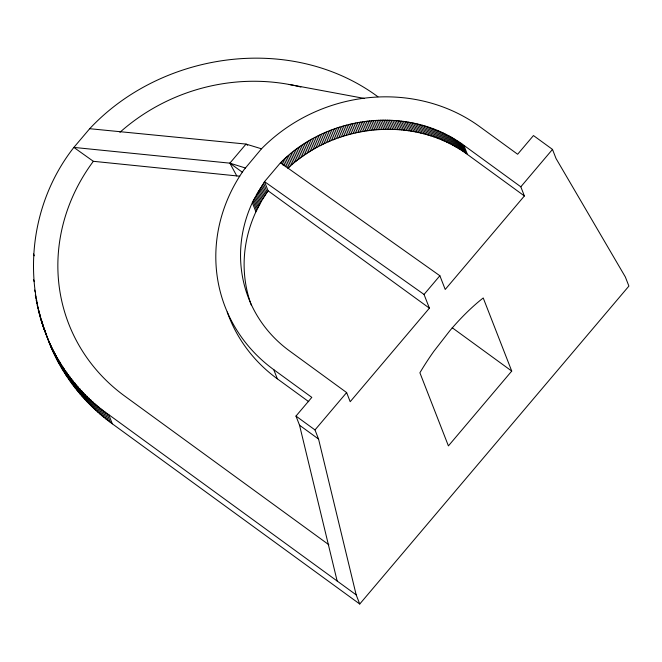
<?xml version="1.0" encoding="UTF-8"?>
<svg xmlns="http://www.w3.org/2000/svg" width="662" height="662" viewBox="0 0 662 662"><rect width="100%" height="100%" fill="white"/><g stroke="black" fill="none" stroke-linecap="round" stroke-linejoin="round"><path stroke-width="0.99" d="M377.919 96.76C291.462 32.86 161.785 51.57 89.693 128.709L73.863 147.411C10.087 228.771 22.02 354.393 108.767 414.685L356.181 594.873L359.747 604.017L628.9 286.083L625.333 276.939L556.047 158.541L552.489 149.405L533.464 135.553L517.634 154.254L479.586 126.55A162.529 149.496 -21.3 0 0 280.473 132.168L278.793 133.451A162.529 149.496 -21.3 0 0 261.482 148.801L244.129 169.563A162.529 149.496 -21.3 0 0 273.762 369.669L277.328 378.813L308.757 401.702M280.456 162.819L439.874 275.748L445.22 289.459L524.387 195.952L520.82 186.808L463.88 145.334C409.298 104.902 327.318 115.064 280.456 162.819L264.527 181.645L253.836 199.576L252.346 202.696L255.904 211.832A137.555 126.525 -21.3 0 0 251.32 305.141M255.904 211.832L261.498 201.074L268.085 190.788L264.527 181.645L424.044 294.449L429.39 308.161L350.198 401.702L346.631 392.566L289.658 351.017A137.555 126.525 -21.3 0 1 252.321 202.688M239.76 176.216L93.342 161.305L73.863 147.411L229.88 163.158L246.024 144.084L261.482 148.801M337.157 581.021L299.538 425.219L295.98 416.075L311.81 397.374L273.762 369.669M424.044 294.449L439.874 275.748M356.181 594.873L318.563 439.072L314.996 429.936L346.631 392.566M520.82 186.808L552.489 149.405M511.734 371.084L448.406 445.89L419.898 372.772A106.268 35.922 -53.9 0 1 433.908 351.232L449.779 330.801A106.268 35.922 -53.9 0 1 483.227 297.966L511.734 371.084L452.187 327.715M524.387 195.952L467.446 154.478C414.362 115.18 335.162 123.595 287.879 168.28L284.312 159.137M89.693 128.709L246.024 144.084L247.679 145.292M289.228 84.479L364.183 98.406M236.781 175.951L229.88 163.158L245.544 168.032M268.085 190.788L429.39 308.161M229.88 163.158L242.284 172.194M295.98 416.075L314.996 429.936M299.538 425.219L318.563 439.072M328.832 544.727L124.721 396.075A187.536 172.501 -21.3 0 1 93.342 161.305M45.57 332.514C57.346 369.048 81.302 401.329 112.333 423.829L359.747 604.017M463.88 145.334L467.446 154.478M462.374 144.258L465.94 153.402M460.984 143.29L464.55 152.425M459.577 142.338L463.143 151.474M458.162 141.403L461.72 150.539M456.722 140.485L460.289 149.629M455.274 139.591L458.84 148.727M453.818 138.706L457.376 147.849M452.345 137.845L455.903 146.989M450.855 137.009L454.413 146.145M449.357 136.182L452.916 145.326M447.843 135.379L451.401 144.523M446.312 134.593L449.879 143.737M444.781 133.832L448.339 142.967M443.234 133.087L446.792 142.222M441.67 132.359L445.236 141.502M440.098 131.655L443.664 140.791M438.517 130.968L442.084 140.112M436.928 130.306L440.487 139.442M435.323 129.661L438.889 138.797M433.709 129.032L437.276 138.176M432.087 128.428L435.646 137.564M430.457 127.84L434.015 136.984M428.811 127.278L432.377 136.422M427.164 126.74L430.722 135.875M425.501 126.219L429.067 135.354M423.837 125.714L427.395 134.858M422.157 125.234L425.724 134.369M420.478 124.77L424.044 133.914M418.789 124.34L422.348 133.476M417.085 123.918L420.651 133.062M415.38 123.521L418.947 132.665M413.676 123.149L417.234 132.292M411.954 122.801L415.521 131.937M410.233 122.462L413.791 131.606M408.504 122.156L412.062 131.299M406.766 121.866L410.332 131.01M405.028 121.601L408.586 130.745M403.282 121.353L406.84 130.497M401.528 121.129L405.094 130.273M399.774 120.931L403.34 130.075M398.019 120.749L401.586 129.893M396.257 120.592L399.823 129.735M394.494 120.459L398.052 129.595M392.723 120.343L396.29 129.487M390.952 120.252L394.519 129.388M389.182 120.178L392.748 129.322M387.402 120.136L390.969 129.272M385.632 120.103L389.19 129.247M383.852 120.103L387.411 129.239M382.073 120.12L385.632 129.264M380.286 120.161L383.852 129.297M378.507 120.219L382.073 129.363M376.728 120.302L380.286 129.446M374.94 120.41L378.507 129.545M373.161 120.534L376.728 129.678M371.382 120.683L374.949 129.826M369.603 120.856L373.161 129.992M367.824 121.047L371.39 130.191M366.045 121.262L369.611 130.406M364.274 121.494L367.832 130.637M362.495 121.758L366.061 130.894M360.724 122.031L364.29 131.175M358.961 122.338L362.519 131.473M357.19 122.66L360.757 131.796M355.428 123L358.994 132.143M353.673 123.364L357.24 132.508M351.919 123.753L355.486 132.897M350.165 124.158L353.731 133.302M348.427 124.588L351.985 133.732M346.681 125.044L350.248 134.179M344.952 125.515L348.51 134.651M343.214 126.003L346.78 135.147M341.493 126.516L345.059 135.66M339.772 127.054L343.338 136.19M338.067 127.609L341.625 136.753M336.362 128.188L339.92 137.324M334.658 128.784L338.224 137.919M332.969 129.396L336.536 138.54M331.281 130.033L334.848 139.177M329.61 130.695L333.176 139.831M327.938 131.366L331.505 140.51M326.283 132.069L329.841 141.205M324.628 132.781L328.195 141.925M322.99 133.517L326.556 142.661M321.36 134.278L324.918 143.414M319.729 135.056L323.296 144.192M318.116 135.851L321.682 144.986M316.519 136.662L320.077 145.805M314.922 137.497L318.488 146.641M313.341 138.35L316.908 147.494M311.769 139.219L315.335 148.362M310.205 140.112L313.771 149.256M308.658 141.023L312.224 150.158M307.118 141.949L310.685 151.085M305.596 142.893L309.162 152.037M304.081 143.861L307.648 152.996M302.584 144.837L306.142 153.981M301.094 145.839L304.652 154.974M299.621 146.856L303.179 155.992M298.157 147.891L301.723 157.026M296.708 148.942L300.267 158.077M295.269 150.009L298.835 159.145M293.854 151.093L297.412 160.229M292.447 152.194L296.005 161.329M291.048 153.311L294.615 162.455M289.675 154.445L293.241 163.588M288.309 155.595L291.876 164.739M286.96 156.762L290.527 165.897M285.628 157.945L289.195 167.081M283.013 160.353L285.504 166.75M281.731 161.578L283.154 165.235M263.526 183.084L267.084 192.22M262.541 184.532L266.107 193.668M261.581 185.989L265.148 195.133M260.638 187.462L264.204 196.606M259.719 188.943L263.286 198.079M258.817 190.433L262.384 199.576M257.94 191.93L261.498 201.074M257.071 193.445L260.638 202.589M256.235 194.967L259.802 204.103M255.416 196.49L258.974 205.634M254.613 198.029L258.18 207.173M253.836 199.576L257.402 208.72M253.083 201.132L256.641 210.276M108.767 414.685L112.333 423.829M106.789 413.229L110.347 422.364M104.704 411.64L108.27 420.784M102.651 410.035L106.21 419.17M100.616 408.396L104.174 417.54M98.605 406.741L102.171 415.877M96.619 405.053L100.185 414.189M94.658 403.34L98.224 412.476M92.73 401.602L96.288 410.738M90.818 399.84L94.385 408.975M33.555 253.985L34.267 255.813M88.94 398.052L92.498 407.188M87.086 396.24L90.644 405.376M85.257 394.403L88.816 403.539M83.453 392.541L87.02 401.685M81.683 390.654L85.241 399.798M79.936 388.751L83.495 397.895M78.215 386.823L81.782 395.967M76.527 384.87L80.085 394.014M74.864 382.901L78.43 392.036M73.234 380.907L76.792 390.042M33.547 279.819L34.258 281.648M71.628 378.887L75.195 388.023M70.056 376.852L73.614 385.987M68.509 374.791L72.075 383.927M66.994 372.706L70.561 381.85M34.548 290.064L35.26 291.892M65.513 370.612L69.08 379.748M64.057 368.494L67.623 377.63M35.268 295.153L35.98 296.981M62.633 366.351L66.2 375.495M35.682 297.685L36.749 300.432M61.243 364.199L64.81 373.335M36.129 300.217L37.552 303.875M59.886 362.023L63.453 371.159M36.609 302.733L37.32 304.561M58.554 359.83L62.12 368.966M37.13 305.248L38.197 307.987M57.263 357.612L60.821 366.756M37.684 307.747L39.463 312.323M55.997 355.386L59.555 364.53M38.272 310.246L40.051 314.814M38.892 312.729L40.68 317.297M54.764 353.144L58.322 362.28M39.554 315.203L42.045 321.6M53.556 350.877L57.122 360.02M40.25 317.669L43.452 325.894M52.389 348.601L55.956 357.737M51.255 346.3L54.822 355.444M40.978 320.127L45.306 331.712L41.739 322.568M50.155 343.992L53.713 353.136M42.542 325.001L46.1 334.136M49.087 341.666L52.646 350.81M43.369 327.417L51.611 348.469M119.921 132.317A187.536 172.501 -21.3 0 1 300.896 87.036M277.328 378.813A162.529 149.496 -21.3 0 1 227.223 312.009"/></g></svg>
